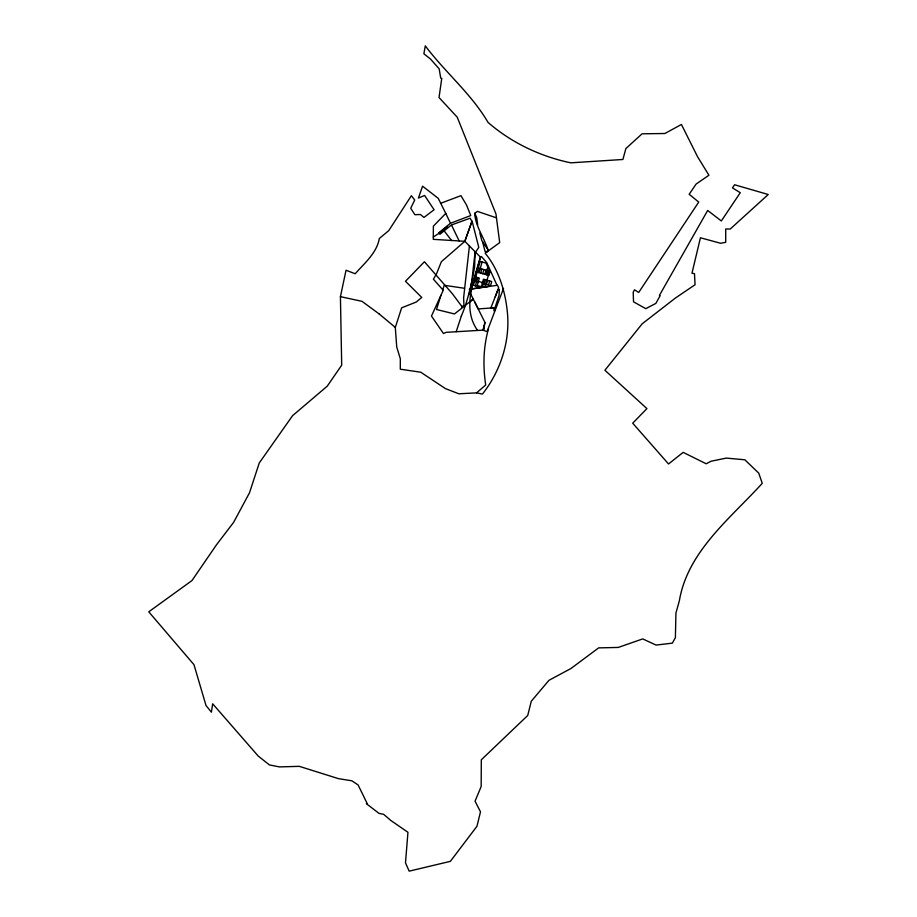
<?xml version="1.0" encoding="UTF-8"?>
<svg xmlns="http://www.w3.org/2000/svg" width="917" height="917" viewBox="0 0 917 917"><rect width="100%" height="100%" fill="white"/><g stroke="black" fill="none" stroke-linecap="round" stroke-linejoin="round"><path stroke-width="1.38" d="M477.551 330.418C461.801 308.284 473.929 280.258 480.416 257.15L464.839 241.297L433.282 239.337L433.374 226.155L445.765 213.42L438.257 198.359L422.565 186.185L418.404 198.049L424.617 195.47L434.085 209.752L423.975 217.432L420.399 214.486L414.92 214.727L410.713 208.251L414.725 199.998L411.378 195.711L388.751 230.625L379.329 238.489C376.761 253.138 364.507 263.122 355.177 273.759L346.041 270.24L340.425 296.661L341.697 365.161L327.231 386.183L292.569 415.676L259.259 462.982L249.504 492.784L233.617 522.369L216.653 544.572L191.951 580.587L148.76 611.811L193.968 664.665L206.027 705.551L211.391 712.154L212.675 703.809L258.216 756.055L269.392 764.904L279.318 766.899L299.343 766.348L338.419 778.636L351.887 780.814L358.1 784.952L367.201 803.556L366.387 803.705L379.099 813.425L383.615 814.296L390.86 820.486L407.95 832.292L405.486 862.851L409.177 871.15L450.362 861.35L476.966 826.274L480.497 811.82L475.052 801.194L481.173 786.511L481.31 759.803L527.722 715.478L531.287 701.23L548.974 680.299L570.821 668.585L598.663 647.883L618.276 647.436L642.725 638.908L656.068 645.075L672.367 643.138L675.393 637.636L675.932 613.014L679.359 600.795C687.601 551.404 730.505 518.288 762.256 483.328L758.749 473.149L744.856 459.784L726.264 458.099L711.065 461.228L706.193 463.773L683.165 452.368L668.527 463.979L632.719 423.195L646.909 408.592L604.899 370.25L642.221 323.77L675.485 297.991L695.052 284.74L694.478 273.667L691.98 273.197L700.428 237.767L720.624 243.28L725.702 242.294L725.725 228.986L730.219 229.044L768.24 194.507L734.597 184.764L732.465 187.893L740.283 192.696L721.324 220.951L707.683 210.451L659.438 295.377L660.08 295.813L655.873 303.389L645.786 308.662L633.521 301.819L633.2 292.191L634.518 289.806L638.702 292.443L698.731 202.084L689.171 194.255L696.141 184.042L708.933 175.239L697.596 156.784L681.423 124.471L664.905 133.504L642.083 133.802L625.887 148.554L622.895 159.478L570.821 162.836C540.468 156.52 511.548 142.811 488.062 122.442C471.327 93.752 445.135 72.351 425.293 45.85L423.883 53.794L430.463 58.986L439.174 68.867L440.722 78.14L441.765 78.312L439.025 97.534L457.228 117.193L495.959 213.959L499.696 242.627L486.595 252.152L486.388 251.407L485.047 251.396L482.548 241.664M469.424 245.882L463.624 297.842L463.933 305.315L463.188 306.267L461.767 306.347L452.436 293.807L424.422 261.746L405.474 281.278L421.751 297.44L416.261 302.025L401.646 307.825L395.307 327.438L396.729 346.947L400.328 358.811L400.305 369.196L420.777 372.222L445.467 388.625L458.844 393.783L476.588 392.877L482.434 394.081C501.209 370.342 511.044 338.912 506.975 308.765C504.591 289.038 497.977 268.612 485.15 253.207L488.303 250.914C484.52 238.019 475.831 227.45 474.639 213.535L477.379 211.38L495.948 217.673M484.955 322.452L470.329 293.245L471.831 281.416C469.126 293.176 466.203 304.845 461.285 316.159M475.591 252.118L478.777 247.384L472.072 221.02L464.839 241.297L441.352 261.723L436.389 274.172L433.386 279.181L443.232 290.276L431.471 316.056L443.461 333.524L446.201 332.332L483.523 330.109L484.978 322.452L482.892 330.143M484.291 326.12L483.477 330.315L487.042 331.599L503.548 288.374M488.509 328.79C483.293 347.062 482.881 366.238 485.701 385.002L476.565 392.877M474.674 301.808L478.227 308.937L490.836 308.02L498.653 287.915L497.472 285.267L471.556 288.935L480.313 257.528L481.436 256.542L486.755 262.629L497.025 285.325M476.095 281.645L477.253 277.519M478.628 272.567L479.774 268.44M475.419 285.863L477.711 277.622M482.067 261.998L479.557 271.019L477.585 270.481M480.691 273.14L481.838 269.013M482.755 273.713L483.901 269.587M484.818 274.298L485.964 270.171M482.342 286.54L484.314 279.467M487.787 267.007L486.159 272.865L488.853 273.621M484.348 283.949L485.506 279.823M486.881 274.871L488.027 270.744M486.411 284.522L487.569 280.396M488.474 285.095L489.632 280.969M468.908 294.815L471.12 287.124M456.196 331.702L461.308 316.159M440.894 295.4L436.515 309.51L454.5 313.935L473.287 299.068L469.951 301.693M442.773 289.749L444.229 285.29L464.506 288.282M464.839 241.297L471.9 221.467L470.169 218.2L451.37 225.009L439.908 234.293L438.67 232.884L450.499 223.267L445.765 213.42M495.295 296.73L498.057 289.474L499.329 289.451L499.043 295.492L494.997 307.734L490.836 308.02L493.999 307.803L493.999 310.84L494.607 310.886M439.048 233.331L447.485 226.293L443.874 230.041L433.351 237.033M440.687 203.287L460.93 195.665L466.478 204.927L470.753 215.552L450.499 223.267M471.556 288.935L488.05 286.597M469.263 289.256L470.559 289.073M340.425 296.661L361.997 301.326L379.053 313.855M478.387 281.404L482.514 282.551M478.158 282.218L474.032 281.072L475.189 276.945L479.316 278.092L477.241 285.531L481.368 286.677L483.442 279.249L491.695 281.542L490.538 285.668L482.285 283.376M379.042 313.855L395.33 327.426M443.645 230.201L451.645 240.598M487.936 249.642L481.803 240.529L479.82 232.929M461.767 306.347L462.466 307.539L461.687 306.198M451.668 225.41L459.234 241.068M474.742 213.168L476.702 217.455L477.7 224.974M475.144 251.671L474.593 266.881L471.361 285.13L475.144 251.671M477.711 267.867L476.565 271.994L488.944 275.444L490.091 271.317L477.711 267.867M480.107 261.448L473.459 285.313L479.373 286.964L485.368 286.115L489.586 270.974L486.021 263.099L480.107 261.448"/></g></svg>
